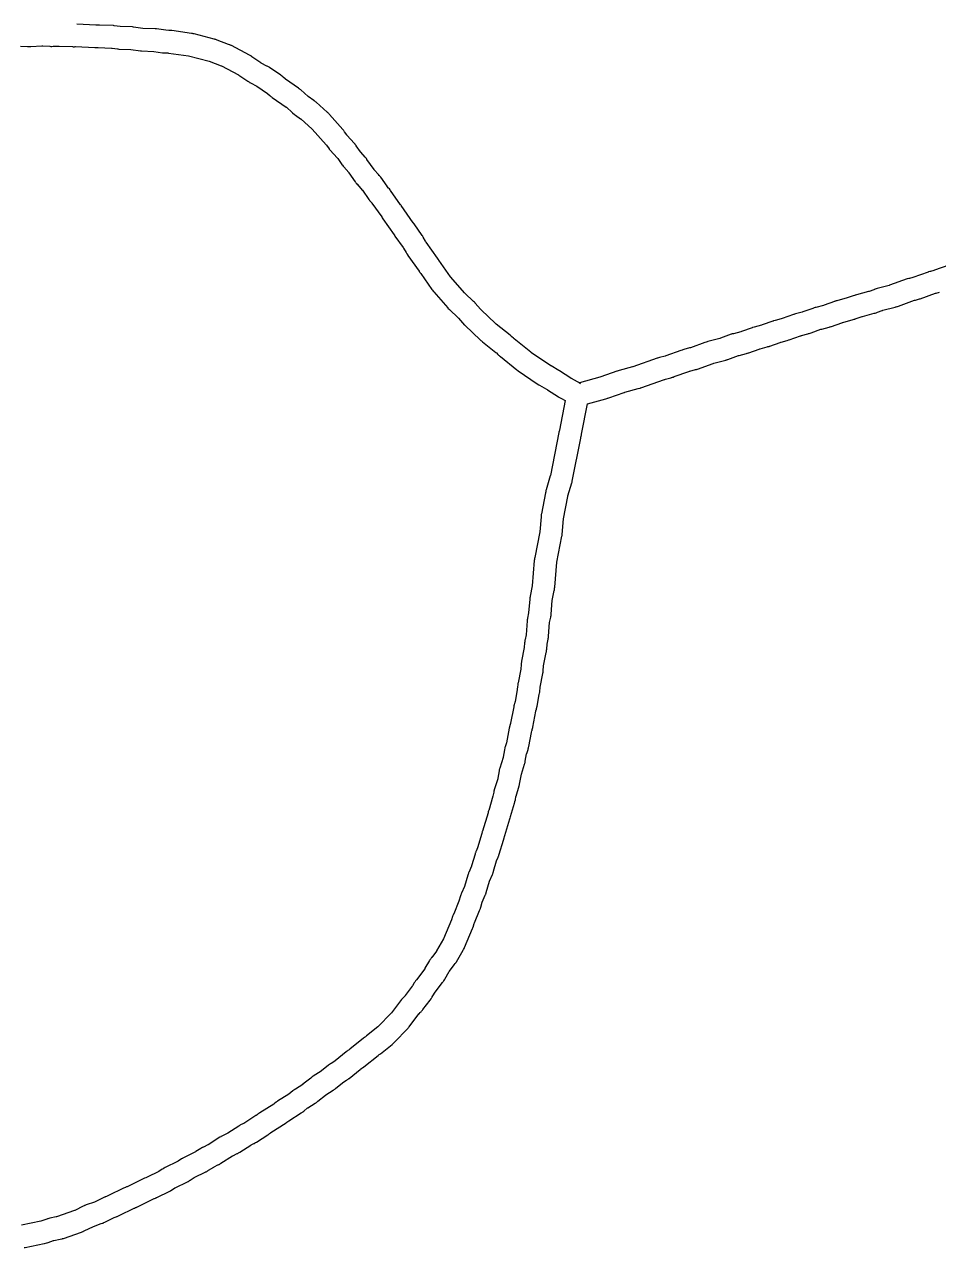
# Model space of a CAD drawing. Extents: x -48 to 255, y 1889 to 2265.
# Drawn here: x 34.3 to 103.2, y 1934.2 to 2026.4 of the extents above; entities that cross this region are included whole.
import ezdxf

# ---------------------------------------------------------------- set-up
doc = ezdxf.new("R2010")
doc.units = 0
doc.layers.get('0').update_dxf_attribs({"linetype": 'CONTINUOUS'})

msp = doc.modelspace()

# ---------------------------------------------------------------- linework, layer by layer
at = {"color": 7}
for points in [[(104.026655, 2008.297013), (102.934641, 2007.909315), (102.87648, 2007.889929), (102.624483, 2007.818852), (102.572773, 2007.805916), (102.482323, 2007.780078), (102.456517, 2007.773627), (101.306349, 2007.366544), (101.054351, 2007.295467), (101.009126, 2007.282532), (100.912192, 2007.256694), (100.886386, 2007.250242), (99.535907, 2006.772082), (99.516387, 2006.76563), (98.611761, 2006.520088), (98.476053, 2006.481317), (98.450248, 2006.474866), (98.405022, 2006.455479), (98.372601, 2006.442543), (98.010749, 2006.313309), (97.952589, 2006.293922), (97.047963, 2006.054841), (96.970415, 2006.035454), (96.963798, 2006.029003), (96.912088, 2006.016067), (96.808702, 2005.977296), (96.427468, 2005.841601), (96.362856, 2005.822214), (95.568077, 2005.602519), (95.522852, 2005.589584), (95.484078, 2005.583132), (95.432368, 2005.570197), (95.406563, 2005.563746), (94.618245, 2005.279432), (94.560084, 2005.260045), (93.991458, 2005.104966), (93.946233, 2005.092031), (93.855782, 2005.066192), (93.752396, 2005.027422), (93.015772, 2004.768957), (92.957611, 2004.74957), (92.466529, 2004.613874), (92.38253, 2004.594487), (92.324369, 2004.581552), (92.30485, 2004.5751), (91.445452, 2004.264942), (91.38084, 2004.245555), (90.922064, 2004.122786), (90.786355, 2004.084015), (90.766836, 2004.077564), (90.760219, 2004.077564), (89.946054, 2003.786789), (89.887893, 2003.767403), (89.351579, 2003.618785), (89.209419, 2003.580014), (89.1899, 2003.573563), (89.183283, 2003.573563), (88.388501, 2003.289253), (88.33034, 2003.269866), (87.774639, 2003.121248), (87.69064, 2003.101861), (87.632479, 2003.082474), (87.61296, 2003.076023), (87.606343, 2003.076023), (86.811565, 2002.791713), (86.753404, 2002.772326), (85.855239, 2002.526783), (85.810014, 2002.513848), (85.719563, 2002.48801), (85.616177, 2002.449239), (84.530627, 2002.068003), (84.472466, 2002.048616), (84.046, 2001.932307), (83.968452, 2001.912921), (83.910291, 2001.893534), (83.806905, 2001.854763), (82.682581, 2001.460604), (82.62442, 2001.441217), (82.204412, 2001.324908), (82.120413, 2001.305521), (82.062252, 2001.286135), (82.042733, 2001.279683), (82.036116, 2001.279683), (80.181629, 2000.627059), (80.162109, 2000.620607), (79.160558, 2000.342759), (79.076559, 2000.323372), (79.018398, 2000.303985), (78.998879, 2000.297533), (78.992262, 2000.297533), (77.771017, 1999.864604), (77.712856, 1999.845217), (76.168527, 1999.425212), (76.252526, 1999.367058), (75.561133, 1999.741832), (75.548231, 1999.748283), (75.515809, 1999.76767), (74.656411, 2000.32337), (74.630606, 2000.342757), (74.604801, 2000.355693), (74.024397, 2000.700586), (74.01778, 2000.707037), (72.563914, 2001.689204), (72.531493, 2001.715043), (72.511973, 2001.727978), (71.245493, 2002.742454), (71.219688, 2002.768292), (71.193882, 2002.787679), (71.077561, 2002.897526), (71.025851, 2002.949219), (71.019235, 2002.95567), (70.974009, 2002.994441), (70.961107, 2003.007377), (70.948204, 2003.020312), (69.89496, 2003.853862), (69.869155, 2003.8797), (69.84335, 2003.899087), (68.751335, 2004.932947), (68.72553, 2004.958786), (68.712628, 2004.978173), (68.312009, 2005.436948), (68.299107, 2005.449884), (68.253882, 2005.495116), (68.189269, 2005.55327), (67.523721, 2006.186509), (67.510819, 2006.205896), (66.476959, 2007.388374), (66.457439, 2007.414212), (65.559271, 2008.667768), (65.559271, 2008.674219), (65.559271, 2008.68067), (65.546369, 2008.700057), (65.513947, 2008.738828), (65.513947, 2008.745279), (65.462237, 2008.816356), (64.609304, 2010.018218), (64.589785, 2010.056989), (64.56398, 2010.089312), (64.38953, 2010.405931), (64.363725, 2010.451163), (64.350822, 2010.477001), (64.318401, 2010.528694), (63.698084, 2011.394552), (63.698084, 2011.401003), (63.691468, 2011.413939), (63.684851, 2011.42039), (63.671948, 2011.446229), (63.639527, 2011.49146), (62.715513, 2012.796709), (62.695994, 2012.829032), (62.683092, 2012.848419), (61.920619, 2013.927511), (61.888197, 2013.972742), (61.836487, 2014.037358), (61.778327, 2014.101973), (61.668489, 2014.231204), (61.661873, 2014.237655), (61.183713, 2014.922588), (61.138488, 2014.987203), (61.125585, 2015.00659), (61.118969, 2015.013041), (61.080195, 2015.058273), (61.028485, 2015.116427), (60.69894, 2015.48474), (60.679421, 2015.510578), (60.149568, 2016.266588), (60.136666, 2016.285975), (60.123763, 2016.305362), (60.104244, 2016.337685), (60.071822, 2016.376456), (60.065205, 2016.382907), (60.013496, 2016.4346), (59.683951, 2016.802913), (59.664431, 2016.828751), (59.341338, 2017.287526), (59.328435, 2017.306913), (59.315532, 2017.3263), (59.296013, 2017.358623), (59.263591, 2017.397393), (59.256975, 2017.403845), (59.207879, 2017.462045), (58.639262, 2018.095285), (58.626359, 2018.12109), (58.458361, 2018.353701), (58.432556, 2018.392475), (58.406751, 2018.424896), (58.367977, 2018.470122), (58.322752, 2018.521831), (57.31474, 2019.659077), (57.295221, 2019.684883), (57.262799, 2019.717304), (57.236994, 2019.749726), (57.204572, 2019.782148), (57.191669, 2019.788765), (57.152895, 2019.827539), (57.139993, 2019.834155), (56.306615, 2020.57655), (56.274193, 2020.608972), (56.241771, 2020.634777), (56.20935, 2020.660582), (56.196447, 2020.667199), (56.170642, 2020.686718), (56.13822, 2020.706237), (55.711753, 2021.00346), (55.156053, 2021.501006), (55.123631, 2021.533428), (55.091209, 2021.559233), (55.052435, 2021.585038), (55.039533, 2021.591655), (55.007111, 2021.611174), (54.981306, 2021.630694), (53.999138, 2022.309167), (53.973333, 2022.328687), (53.824722, 2022.464362), (53.811819, 2022.477265), (53.779397, 2022.50307), (53.70185, 2022.567682), (53.643689, 2022.606456), (52.797214, 2023.194466), (52.764792, 2023.220271), (52.674341, 2023.271981), (52.616181, 2023.304403), (52.609564, 2023.304403), (52.183097, 2023.530562), (52.157292, 2023.543464), (51.478822, 2024.008701), (51.465919, 2024.021604), (51.433497, 2024.041123), (51.420595, 2024.04774), (51.39479, 2024.067259), (51.34308, 2024.099681), (51.330177, 2024.106298), (51.284952, 2024.125817), (49.928011, 2024.843055), (49.921395, 2024.849671), (49.805073, 2024.901381), (49.792171, 2024.907998), (49.721107, 2024.933803), (48.86171, 2025.263348), (48.81, 2025.282867), (48.745388, 2025.308672), (48.725869, 2025.315289), (48.712966, 2025.315289), (48.641903, 2025.334808), (48.635286, 2025.334808), (47.123266, 2025.722508), (47.078041, 2025.73541), (47.045619, 2025.742027), (46.993909, 2025.754929), (46.90991, 2025.761546), (45.443119, 2025.97477), (45.436502, 2025.97477), (45.378341, 2025.981386), (45.352536, 2025.981386), (45.294375, 2025.988003), (45.287759, 2025.988003), (45.210211, 2025.988003), (44.984052, 2026.000906), (44.273272, 2026.09784), (44.189273, 2026.104457), (43.252338, 2026.143231), (42.55448, 2026.240166), (42.534961, 2026.240166), (42.470349, 2026.246782), (41.539875, 2026.285556), (41.100482, 2026.343717), (41.080963, 2026.343717), (41.048541, 2026.350334), (41.022736, 2026.350334), (41.009833, 2026.350334), (39.975973, 2026.389108), (39.950168, 2026.395724), (39.840331, 2026.395724), (39.756332, 2026.395724), (39.749715, 2026.395724), (39.710941, 2026.395724), (38.276459, 2026.453885)], [(34.020438, 2024.803845), (34.543829, 2024.784325), (34.63428, 2024.777709), (34.692441, 2024.777709), (34.71196, 2024.777709), (34.795959, 2024.784325), (35.642335, 2024.815377), (35.706947, 2024.815377), (36.2368, 2024.789572), (36.320799, 2024.782955), (36.37896, 2024.782955), (36.398479, 2024.782955), (36.482478, 2024.789572), (36.928328, 2024.802475), (36.954133, 2024.802475), (37.936301, 2024.763701), (38.007364, 2024.757084), (38.020267, 2024.757084), (38.09133, 2024.757084), (38.149491, 2024.763701), (38.175296, 2024.763701), (39.622701, 2024.699088), (39.64222, 2024.692472), (39.713283, 2024.692472), (39.726186, 2024.692472), (39.784347, 2024.692472), (39.85541, 2024.699088), (39.881215, 2024.699088), (40.876305, 2024.653863), (40.947368, 2024.647247), (41.34799, 2024.589086), (41.367509, 2024.589086), (41.432121, 2024.582469), (42.356131, 2024.543695), (43.066911, 2024.44676), (43.15091, 2024.440144), (44.081384, 2024.40137), (44.721084, 2024.310919), (44.785696, 2024.304303), (44.869695, 2024.297686), (44.953694, 2024.297686), (45.14108, 2024.291069), (45.173501, 2024.284453), (46.704908, 2024.071229), (48.255699, 2023.677069), (49.166786, 2023.321679), (49.179689, 2023.315062), (50.465553, 2022.643053), (50.491358, 2022.623534), (51.169828, 2022.158297), (51.176445, 2022.15168), (51.215219, 2022.125875), (51.247641, 2022.10007), (51.286415, 2022.08055), (51.299317, 2022.073934), (51.363929, 2022.041512), (51.842089, 2021.78303), (52.656255, 2021.227333), (52.68206, 2021.207813), (52.830671, 2021.072138), (52.843574, 2021.059235), (52.875995, 2021.03343), (52.908417, 2021.007625), (52.940839, 2020.98182), (52.953742, 2020.968917), (53.011903, 2020.930143), (54.052224, 2020.206441), (54.071743, 2020.193539), (54.517597, 2019.799378), (54.537116, 2019.773573), (54.672825, 2019.657251), (54.679442, 2019.650635), (54.692344, 2019.644018), (54.750505, 2019.605244), (55.144665, 2019.33386), (55.164185, 2019.31434), (56.023582, 2018.551868), (57.083287, 2017.356466), (57.09619, 2017.33708), (57.218963, 2017.162617), (57.244768, 2017.123846), (57.289993, 2017.059231), (57.29661, 2017.05278), (57.303227, 2017.046328), (57.354936, 2016.988174), (57.923556, 2016.348473), (57.943075, 2016.322635), (58.253234, 2015.889706), (58.266136, 2015.863867), (58.298558, 2015.825097), (58.343783, 2015.760481), (58.3504, 2015.75403), (58.357017, 2015.747579), (58.402242, 2015.695886), (58.770554, 2015.269418), (58.790073, 2015.250032), (59.268233, 2014.571561), (59.281135, 2014.545723), (59.313557, 2014.506952), (59.333077, 2014.481114), (59.37185, 2014.435882), (59.417076, 2014.384189), (59.423692, 2014.377738), (59.798466, 2013.95127), (59.805083, 2013.938335), (60.296165, 2013.240479), (60.315684, 2013.208156), (60.328586, 2013.18877), (60.348106, 2013.162931), (60.38688, 2013.117699), (60.438589, 2013.059545), (60.503201, 2012.988469), (60.522721, 2012.96263), (61.259345, 2011.922308), (61.272248, 2011.902921), (61.28515, 2011.883534), (61.298053, 2011.864147), (61.356214, 2011.780145), (62.202686, 2010.584744), (62.215588, 2010.565357), (62.215588, 2010.558906), (62.228491, 2010.539519), (62.235108, 2010.533068), (62.260913, 2010.494297), (62.260913, 2010.487846), (62.88769, 2009.615526), (62.907209, 2009.583203), (63.101046, 2009.234275), (63.126851, 2009.182582), (63.152656, 2009.143812), (63.223719, 2009.040426), (63.236622, 2009.02749), (64.083097, 2007.832089), (64.083097, 2007.825638), (64.096, 2007.806251), (64.102617, 2007.793315), (64.128422, 2007.760993), (64.128422, 2007.754541), (64.141324, 2007.741606), (64.180098, 2007.683452), (64.199617, 2007.664065), (65.046089, 2006.462202), (65.052706, 2006.449267), (65.09148, 2006.397574), (65.143189, 2006.332958), (65.20135, 2006.268343), (66.238135, 2005.068646), (66.251038, 2005.05571), (66.360875, 2004.952324), (67.026423, 2004.319084), (67.045942, 2004.299697), (67.362552, 2003.937846), (67.388357, 2003.905524), (67.485292, 2003.802138), (67.491908, 2003.795686), (67.55652, 2003.731071), (68.67438, 2002.671364), (68.726089, 2002.619671), (68.777766, 2002.574439), (68.829475, 2002.529207), (68.855281, 2002.516272), (69.856831, 2001.71503), (69.908541, 2001.669798), (70.024863, 2001.559951), (70.076572, 2001.508258), (70.121797, 2001.469487), (70.128414, 2001.463036), (70.212413, 2001.398421), (71.446584, 2000.409792), (71.504745, 2000.358099), (71.511362, 2000.358099), (71.530881, 2000.345163), (71.556686, 2000.319325), (72.991168, 1999.350081), (73.113941, 1999.266079), (73.146363, 1999.246692), (73.682677, 1998.942995), (73.734387, 1998.910672), (73.766808, 1998.891285), (74.587435, 1998.367894), (74.613241, 1998.348507), (74.658466, 1998.316184), (74.665082, 1998.316184), (74.710308, 1998.290346), (74.77492, 1998.251575), (74.813694, 1998.23864), (75.098013, 1998.077099), (74.658621, 1995.847838), (74.652005, 1995.828451), (74.632485, 1995.770297), (74.619583, 1995.705681), (74.612966, 1995.666911), (73.979727, 1992.429636), (73.973111, 1992.4167), (73.662953, 1991.350532), (73.643433, 1991.292377), (73.636817, 1991.272991), (73.623914, 1991.208375), (73.611011, 1991.124373), (73.307305, 1989.534813), (73.294402, 1989.48312), (73.294402, 1989.470184), (73.287785, 1989.450797), (73.281169, 1989.399104), (73.281169, 1989.392653), (73.274552, 1989.30865), (73.177617, 1988.190789), (72.796379, 1986.239378), (72.783477, 1986.187685), (72.783477, 1986.174762), (72.77686, 1986.155379), (72.770243, 1986.103686), (72.770243, 1986.097224), (72.763626, 1986.019685), (72.608564, 1984.119967), (72.453501, 1983.33811), (72.440599, 1983.286417), (72.440599, 1983.273494), (72.427696, 1983.221801), (72.427696, 1983.202418), (72.427696, 1983.195956), (72.42108, 1983.118417), (72.33708, 1982.084557), (72.259533, 1981.683936), (72.24663, 1981.632243), (72.240013, 1981.59992), (72.233397, 1981.567597), (72.233397, 1981.54821), (72.233397, 1981.541759), (72.22678, 1981.464221), (72.142781, 1980.430361), (72.065233, 1980.062048), (72.058616, 1980.029725), (72.052, 1979.978032), (72.039097, 1979.913417), (72.039097, 1979.89403), (72.039097, 1979.887579), (72.03248, 1979.810041), (72.006675, 1979.454651), (71.806355, 1978.427253), (71.795106, 1978.395062), (71.788489, 1978.343369), (71.775587, 1978.278754), (71.775587, 1978.259367), (71.775587, 1978.252916), (71.76897, 1978.175378), (71.743496, 1977.819978), (71.543175, 1976.792579), (71.530272, 1976.760256), (71.523656, 1976.708563), (71.510753, 1976.643948), (71.510753, 1976.624561), (71.510753, 1976.61811), (71.504136, 1976.534107), (71.484617, 1976.288565), (71.310168, 1975.377475), (71.303551, 1975.351637), (71.264777, 1975.228867), (71.251875, 1975.177174), (71.245258, 1975.164239), (71.238641, 1975.131916), (71.225739, 1975.080223), (71.225739, 1975.073772), (71.212836, 1974.996231), (70.973741, 1973.755598), (70.967125, 1973.72976), (70.928351, 1973.594065), (70.908831, 1973.542372), (70.902215, 1973.522985), (70.902215, 1973.516533), (70.889312, 1973.458379), (70.87641, 1973.374377), (70.663186, 1972.288823), (70.572736, 1971.978665), (70.553217, 1971.926972), (70.5466, 1971.901134), (70.520795, 1971.758977), (70.417409, 1971.209739), (70.410792, 1971.177417), (70.165246, 1970.376175), (70.145727, 1970.318021), (70.13911, 1970.292182), (70.126207, 1970.240489), (70.126207, 1970.234038), (70.113305, 1970.1565), (70.009919, 1969.607262), (70.003302, 1969.574939), (69.770692, 1968.812467), (69.718982, 1968.631543), (69.70608, 1968.547541), (69.647919, 1968.263231), (69.324825, 1967.171216), (69.318208, 1967.151829), (69.305306, 1967.119507), (69.298689, 1967.10012), (69.298689, 1967.093669), (69.285787, 1967.035514), (69.285787, 1967.022579), (69.27917, 1967.009643), (69.27917, 1967.003192), (68.859165, 1965.613942), (68.846262, 1965.58162), (68.833359, 1965.529927), (68.81384, 1965.471772), (68.81384, 1965.458837), (68.81384, 1965.452385), (68.490746, 1964.373294), (68.490746, 1964.366843), (68.374425, 1964.101916), (68.367808, 1964.088981), (68.348289, 1964.037288), (68.328769, 1963.985595), (68.315867, 1963.959756), (68.315867, 1963.953305), (68.296348, 1963.875767), (68.031415, 1963.009909), (68.024798, 1962.984071), (67.824477, 1962.512373), (67.804958, 1962.467141), (67.792055, 1962.434818), (67.772536, 1962.389586), (67.772536, 1962.376651), (67.753017, 1962.305574), (67.494535, 1961.459101), (67.274827, 1960.942171), (67.274827, 1960.935719), (67.255308, 1960.896949), (67.242406, 1960.864626), (67.222886, 1960.819394), (67.222886, 1960.806459), (67.203367, 1960.735382), (67.080594, 1960.334761), (66.686434, 1959.397825), (66.673531, 1959.378438), (66.660628, 1959.339668), (66.641109, 1959.300897), (66.628207, 1959.255665), (66.62159, 1959.24273), (66.602071, 1959.184575), (66.602071, 1959.178124), (66.531007, 1958.939043), (65.917152, 1957.4981), (65.393761, 1956.593472), (65.380858, 1956.567634), (65.03193, 1956.102397), (65.01241, 1956.08301), (64.954249, 1956.005472), (64.928444, 1955.973149), (64.896022, 1955.921456), (64.863601, 1955.863302), (64.521133, 1955.281756), (64.501614, 1955.249433), (63.881298, 1954.422345), (63.848876, 1954.390022), (63.823071, 1954.3577), (63.803551, 1954.325377), (63.777746, 1954.293055), (63.745324, 1954.241362), (63.712902, 1954.183207), (63.577194, 1953.957052), (63.557675, 1953.924729), (63.027819, 1953.220412), (63.021202, 1953.21396), (62.775656, 1952.961957), (62.749851, 1952.929634), (62.672303, 1952.826248), (61.999308, 1951.928227), (61.992691, 1951.92161), (60.971757, 1950.861902), (60.125282, 1950.183431), (60.067121, 1950.144657), (60.028347, 1950.118852), (59.983122, 1950.093047), (59.957316, 1950.073528), (59.944414, 1950.060625), (59.892704, 1950.0154), (58.858844, 1949.175389), (58.800683, 1949.136615), (58.755458, 1949.11081), (58.716684, 1949.085005), (58.684262, 1949.065486), (58.65184, 1949.039681), (58.638938, 1949.033064), (58.587228, 1948.987839), (57.740756, 1948.302907), (57.714951, 1948.283388), (57.443567, 1948.11539), (57.43695, 1948.108773), (57.398176, 1948.082968), (57.333564, 1948.037743), (57.326948, 1948.031126), (57.320331, 1948.024509), (57.255719, 1947.972833), (56.732327, 1947.546363), (56.706522, 1947.53346), (56.092667, 1947.1393), (56.047442, 1947.113495), (56.021637, 1947.093975), (55.976412, 1947.061553), (55.969795, 1947.054937), (55.905183, 1947.003227), (55.323634, 1946.53799), (55.310731, 1946.525088), (54.74857, 1946.169698), (54.703344, 1946.143892), (54.625797, 1946.092183), (54.567636, 1946.040473), (54.263929, 1945.801412), (54.251026, 1945.788509), (53.404551, 1945.252195), (53.378746, 1945.239293), (53.333521, 1945.206871), (53.294747, 1945.181066), (53.210748, 1945.116454), (53.197845, 1945.103551), (53.139684, 1945.058326), (53.120165, 1945.045423), (52.066918, 1944.373414), (51.995854, 1944.33464), (51.950629, 1944.302218), (51.892468, 1944.263445), (51.879566, 1944.256828), (51.872949, 1944.250211), (51.814788, 1944.198502), (51.808172, 1944.191885), (51.77575, 1944.172366), (50.858198, 1943.584359), (50.670813, 1943.493908), (50.625588, 1943.474389), (50.599782, 1943.45487), (50.580263, 1943.441967), (50.547841, 1943.429065), (50.483229, 1943.38384), (49.649676, 1942.847522), (49.617255, 1942.83462), (49.268326, 1942.66017), (49.248807, 1942.653554), (49.203581, 1942.627749), (49.145421, 1942.595327), (49.125901, 1942.58871), (49.119285, 1942.582093), (49.048221, 1942.536868), (48.16944, 1941.981171), (48.143635, 1941.961651), (47.827025, 1941.806589), (47.7818, 1941.78707), (47.749378, 1941.76755), (47.742762, 1941.76755), (47.697536, 1941.741745), (47.632924, 1941.69652), (47.258148, 1941.46391), (47.232342, 1941.44439), (46.366484, 1941.017924), (46.321258, 1940.998405), (46.263098, 1940.965983), (46.243578, 1940.959366), (46.236962, 1940.952749), (46.172349, 1940.907524), (45.907417, 1940.733075), (45.874995, 1940.713555), (44.938056, 1940.254779), (44.860508, 1940.216006), (44.802347, 1940.1902), (44.782828, 1940.177298), (44.776211, 1940.170681), (44.705148, 1940.125456), (44.446666, 1939.963909), (43.574346, 1939.530978), (43.535572, 1939.518075), (43.516053, 1939.511459), (43.470828, 1939.491939), (43.464211, 1939.491939), (43.380212, 1939.459518), (43.3156, 1939.427096), (42.074968, 1938.813241), (42.055448, 1938.806624), (42.035929, 1938.800007), (42.01641, 1938.793391), (41.971185, 1938.773871), (41.932411, 1938.760969), (41.793791, 1938.694802), (40.66947, 1938.145562), (40.507923, 1938.087401), (40.430375, 1938.061596), (40.391601, 1938.042077), (40.378699, 1938.03546), (40.314087, 1938.003038), (39.603307, 1937.65411), (38.97653, 1937.440886), (38.886079, 1937.402112), (38.853657, 1937.38921), (38.834138, 1937.376307), (38.75659, 1937.337533), (38.123352, 1937.020924), (38.103832, 1937.014307), (36.753353, 1936.542606), (36.727548, 1936.535989), (36.242927, 1936.432603), (36.171863, 1936.4197), (36.094316, 1936.400181), (36.068511, 1936.393564), (36.003898, 1936.374045), (35.564509, 1936.218983), (34.09126, 1935.915276)], [(34.311284, 1934.228026), (34.330803, 1934.234642), (34.369577, 1934.241259), (35.823443, 1934.538482), (35.849248, 1934.538482), (36.017246, 1934.577255), (36.043051, 1934.583872), (36.101212, 1934.603391), (36.107829, 1934.603391), (36.514912, 1934.752003), (36.540717, 1934.758619), (37.018876, 1934.855554), (37.180423, 1934.894328), (37.199942, 1934.900945), (37.258103, 1934.920464), (37.26472, 1934.920464), (38.634583, 1935.392162), (38.679808, 1935.411682), (38.731518, 1935.431201), (38.76394, 1935.444103), (38.783459, 1935.457006), (38.835169, 1935.482811), (39.526565, 1935.825275), (40.101649, 1936.032047), (40.224422, 1936.070821), (40.263196, 1936.083724), (40.30197, 1936.096626), (40.321489, 1936.109529), (40.37965, 1936.135334), (40.392553, 1936.141951), (41.09041, 1936.490876), (41.155022, 1936.516681), (41.23257, 1936.536201), (41.277795, 1936.55572), (41.316569, 1936.568623), (41.458729, 1936.639686), (42.589514, 1937.195387), (42.615319, 1937.202003), (42.634838, 1937.20862), (42.699451, 1937.234425), (42.738224, 1937.247328), (42.776998, 1937.266847), (42.789901, 1937.273464), (42.854513, 1937.305886), (44.108068, 1937.919741), (44.12097, 1937.926357), (44.198518, 1937.952163), (44.237292, 1937.965065), (44.282517, 1937.984584), (44.289134, 1937.991201), (44.347295, 1938.017006), (44.353912, 1938.023623), (45.245615, 1938.463015), (45.329614, 1938.50824), (45.672082, 1938.721464), (45.697887, 1938.740983), (46.6219, 1939.193298), (46.667125, 1939.212817), (46.738189, 1939.251591), (46.744805, 1939.258208), (46.764325, 1939.27111), (46.80955, 1939.303532), (47.132644, 1939.503853), (47.158449, 1939.523372), (47.94677, 1939.911071), (47.979191, 1939.923974), (48.024417, 1939.943493), (48.069642, 1939.969298), (48.127803, 1940.00172), (48.147322, 1940.008337), (48.153939, 1940.014954), (48.186361, 1940.034473), (48.212166, 1940.053992), (48.5934, 1940.293087), (48.619206, 1940.312606), (48.916428, 1940.454766), (48.935947, 1940.461383), (48.981172, 1940.487188), (49.013594, 1940.500091), (49.05882, 1940.525896), (49.065436, 1940.532512), (49.084956, 1940.545415), (49.130181, 1940.577837), (50.008962, 1941.133538), (50.041384, 1941.153057), (50.364478, 1941.308119), (50.409703, 1941.327639), (50.435508, 1941.347158), (50.455027, 1941.36006), (50.551962, 1941.418221), (51.385511, 1941.954535), (51.417933, 1941.967438), (51.618254, 1942.070824), (51.657028, 1942.083726), (51.663645, 1942.090343), (51.741192, 1942.135568), (51.812256, 1942.180793), (52.684576, 1942.736494), (52.729801, 1942.762299), (52.755606, 1942.781819), (52.800831, 1942.81424), (52.865443, 1942.86595), (52.865443, 1942.872567), (52.884963, 1942.885469), (52.897865, 1942.892086), (54.067421, 1943.641636), (54.112646, 1943.667441), (54.138451, 1943.686961), (54.183677, 1943.719383), (54.248289, 1943.771092), (54.254905, 1943.777709), (54.267808, 1943.784326), (55.198282, 1944.378797), (55.204899, 1944.385414), (55.243673, 1944.411219), (55.276095, 1944.430738), (55.314869, 1944.46316), (55.321485, 1944.469777), (55.379646, 1944.515002), (55.676869, 1944.754096), (55.696388, 1944.766999), (56.252089, 1945.115928), (56.264991, 1945.122544), (56.303765, 1945.14835), (56.336187, 1945.167869), (56.374961, 1945.200291), (56.381578, 1945.206907), (56.439738, 1945.252133), (56.446355, 1945.258749), (57.027901, 1945.723986), (57.040803, 1945.736889), (57.596504, 1946.085818), (57.609407, 1946.092434), (57.64818, 1946.11824), (57.680602, 1946.137759), (57.719376, 1946.163564), (57.725993, 1946.170181), (57.73261, 1946.176797), (57.784319, 1946.222023), (58.314172, 1946.648489), (58.339977, 1946.668008), (58.611361, 1946.836007), (58.617978, 1946.842623), (58.656752, 1946.868428), (58.689174, 1946.887948), (58.727947, 1946.92037), (58.734564, 1946.926986), (58.787862, 1946.965727), (58.794478, 1946.972344), (59.628031, 1947.650814), (59.653836, 1947.670333), (59.686258, 1947.689853), (59.725032, 1947.709372), (59.731649, 1947.715989), (59.770423, 1947.741794), (59.809197, 1947.767599), (59.906131, 1947.845147), (59.912748, 1947.851764), (60.99184, 1948.711161), (61.017645, 1948.736966), (61.075806, 1948.769388), (61.159805, 1948.827549), (62.051509, 1949.54479), (62.148444, 1949.628789), (62.15506, 1949.641692), (62.20677, 1949.693401), (62.213387, 1949.700018), (63.195551, 1950.714491), (63.221356, 1950.740296), (63.253778, 1950.772718), (63.279583, 1950.80514), (63.292485, 1950.824659), (63.324907, 1950.863433), (63.331524, 1950.876336), (64.061687, 1951.839116), (64.07459, 1951.858635), (64.16504, 1951.949096), (64.184559, 1951.968483), (64.229785, 1952.007253), (64.25559, 1952.039576), (64.288012, 1952.071899), (64.313817, 1952.097737), (64.326719, 1952.117124), (64.359141, 1952.162355), (64.365758, 1952.168807), (64.902075, 1952.886047), (64.979623, 1952.982972), (65.005428, 1953.021743), (65.03785, 1953.073436), (65.057369, 1953.105758), (65.070272, 1953.131597), (65.20598, 1953.357752), (65.2255, 1953.390075), (65.845816, 1954.210702), (65.871621, 1954.243024), (65.904043, 1954.275347), (65.923562, 1954.30767), (65.930179, 1954.320605), (65.949698, 1954.346443), (65.98212, 1954.398136), (66.001639, 1954.436907), (66.014542, 1954.456294), (66.357009, 1955.03784), (66.376529, 1955.070163), (66.725457, 1955.5354), (66.803005, 1955.632325), (66.82881, 1955.664647), (66.854615, 1955.703418), (66.861232, 1955.716354), (66.874135, 1955.735741), (66.893654, 1955.774511), (67.3912, 1956.640369), (67.404103, 1956.653305), (67.423622, 1956.692075), (67.468847, 1956.782539), (67.494653, 1956.847154), (68.108508, 1958.275174), (68.128027, 1958.320406), (68.173252, 1958.462562), (68.179869, 1958.481949), (68.231578, 1958.669338), (68.244481, 1958.70166), (68.638641, 1959.632135), (68.703253, 1959.793675), (68.70987, 1959.806611), (68.729389, 1959.877687), (68.845711, 1960.278308), (69.065419, 1960.788777), (69.084938, 1960.834008), (69.097841, 1960.866331), (69.11736, 1960.918024), (69.11736, 1960.924475), (69.130263, 1960.956798), (69.136879, 1960.995568), (69.395361, 1961.842042), (69.608584, 1962.358972), (69.634389, 1962.410665), (69.647292, 1962.436503), (69.660195, 1962.488196), (69.660195, 1962.494647), (69.686, 1962.572185), (69.686, 1962.591572), (69.925094, 1963.379891), (69.925094, 1963.386342), (70.047867, 1963.670652), (70.067387, 1963.722345), (70.080289, 1963.748183), (70.099808, 1963.799876), (70.119328, 1963.877414), (70.442422, 1964.943583), (70.449038, 1964.96297), (70.455655, 1965.00174), (70.462272, 1965.014676), (70.462272, 1965.027612), (70.468888, 1965.034063), (70.468888, 1965.040514), (70.468888, 1965.046966), (70.921203, 1966.552525), (70.92782, 1966.571911), (70.940722, 1966.604234), (70.960242, 1966.688236), (70.966858, 1966.714075), (71.270565, 1967.72855), (71.283468, 1967.754388), (71.29637, 1967.806081), (71.309273, 1967.857774), (71.335078, 1967.974083), (71.335078, 1967.987018), (71.380303, 1968.2261), (71.38692, 1968.251938), (71.626015, 1969.046718), (71.632631, 1969.066105), (71.645534, 1969.117798), (71.658436, 1969.169491), (71.684242, 1969.285799), (71.684242, 1969.298735), (71.807015, 1969.919051), (72.033174, 1970.6686), (72.052693, 1970.720293), (72.05931, 1970.746131), (72.072212, 1970.804285), (72.085115, 1970.888288), (72.188501, 1971.437526), (72.195117, 1971.469849), (72.292052, 1971.786468), (72.311571, 1971.844622), (72.318188, 1971.87046), (72.331091, 1971.922153), (72.331091, 1971.928605), (72.337707, 1971.954443), (72.344324, 1972.006136), (72.544645, 1973.052919), (72.551262, 1973.085242), (72.583683, 1973.188628), (72.596586, 1973.214466), (72.609489, 1973.266159), (72.616105, 1973.291997), (72.629008, 1973.350152), (72.641608, 1973.432521), (72.641608, 1973.451908), (72.874218, 1974.673153), (72.880835, 1974.698991), (72.919609, 1974.8153), (72.926225, 1974.834687), (72.939128, 1974.88638), (72.945745, 1974.912218), (72.958647, 1974.970372), (72.97155, 1975.054375), (73.139548, 1975.920232), (73.159067, 1976.010696), (73.165684, 1976.036534), (73.172301, 1976.094688), (73.178917, 1976.178691), (73.204723, 1976.437156), (73.204723, 1976.469479), (73.404084, 1977.496884), (73.416986, 1977.548577), (73.423603, 1977.580899), (73.43022, 1977.632593), (73.43022, 1977.639044), (73.436837, 1977.716582), (73.462642, 1978.071971), (73.662962, 1979.09937), (73.675865, 1979.131692), (73.682482, 1979.183385), (73.689098, 1979.215708), (73.695715, 1979.267401), (73.695715, 1979.273852), (73.702332, 1979.35139), (73.728137, 1979.70678), (73.805685, 1980.081554), (73.812302, 1980.107392), (73.818918, 1980.159085), (73.825535, 1980.191408), (73.832152, 1980.243101), (73.832152, 1980.249552), (73.838768, 1980.314167), (73.838768, 1980.327103), (73.922767, 1981.354501), (74.006767, 1981.761584), (74.019669, 1981.826201), (74.026286, 1981.845584), (74.032903, 1981.897277), (74.032903, 1981.903738), (74.039519, 1981.968355), (74.039519, 1981.981277), (74.121335, 1983.00219), (74.269946, 1983.771124), (74.276563, 1983.790507), (74.283179, 1983.835739), (74.289796, 1983.874509), (74.296413, 1983.91974), (74.296413, 1983.932663), (74.30303, 1984.00374), (74.30303, 1984.010202), (74.464576, 1985.896997), (74.845814, 1987.85487), (74.858717, 1987.906563), (74.865334, 1987.938872), (74.87195, 1987.990565), (74.87195, 1987.997026), (74.968885, 1989.153657), (74.968885, 1989.160109), (75.291979, 1990.859517), (75.298596, 1990.891839), (75.589367, 1991.874006), (75.595983, 1991.886942), (75.608886, 1991.938635), (75.615503, 1991.951571), (75.628405, 1992.009725), (75.628405, 1992.016176), (76.261644, 1995.259913), (76.274547, 1995.318067), (76.281163, 1995.343905), (76.28778, 1995.356841), (76.28778, 1995.363292), (76.28778, 1995.376228), (76.326554, 1995.498997), (76.333171, 1995.524836), (76.333171, 1995.537771), (76.777049, 1997.831624), (78.153377, 1998.21286), (78.237376, 1998.232247), (78.289052, 1998.251633), (78.314857, 1998.258085), (78.392405, 1998.290407), (79.542577, 1998.691028), (79.55548, 1998.697479), (79.600705, 1998.710415), (80.602256, 1998.988264), (80.757318, 1999.027034), (80.783124, 1999.033486), (80.802643, 1999.039937), (82.586053, 1999.673176), (82.598956, 1999.679627), (82.644181, 1999.692563), (83.064187, 1999.808872), (83.109412, 1999.821807), (83.141834, 1999.828259), (83.180608, 1999.841194), (83.200127, 1999.847645), (83.225932, 1999.854097), (83.30348, 1999.886419), (84.4278, 2000.280579), (84.473026, 2000.293514), (84.492545, 2000.299965), (84.912553, 2000.416274), (84.957779, 2000.42921), (84.9902, 2000.435661), (85.054813, 2000.455048), (85.074332, 2000.461499), (85.080949, 2000.461499), (86.237579, 2000.875043), (86.250481, 2000.881495), (86.295706, 2000.89443), (87.193875, 2001.139973), (87.2391, 2001.152908), (87.271522, 2001.15936), (87.336134, 2001.172295), (87.355653, 2001.178747), (87.36227, 2001.178747), (88.150587, 2001.469521), (88.195813, 2001.482457), (88.215332, 2001.488908), (88.771033, 2001.637526), (88.809806, 2001.643977), (88.84858, 2001.656913), (88.913192, 2001.6763), (88.932712, 2001.682751), (88.939328, 2001.682751), (89.727649, 2001.967061), (89.772875, 2001.979997), (89.792394, 2001.986448), (90.328708, 2002.135066), (90.373933, 2002.148001), (90.406355, 2002.154453), (90.464516, 2002.167388), (90.490321, 2002.17384), (90.50984, 2002.186775), (91.304619, 2002.471089), (91.343393, 2002.484024), (91.369198, 2002.490476), (91.82797, 2002.613245), (91.963679, 2002.652016), (91.983198, 2002.658467), (91.989815, 2002.658467), (92.842748, 2002.962164), (92.887973, 2002.9751), (92.907493, 2002.981551), (93.398578, 2003.117246), (93.443803, 2003.130182), (93.476225, 2003.136633), (93.553773, 2003.162472), (93.560389, 2003.162472), (93.637937, 2003.194794), (94.374565, 2003.453259), (94.387468, 2003.45971), (94.432693, 2003.472646), (95.001316, 2003.627725), (95.046541, 2003.640661), (95.078963, 2003.647112), (95.143575, 2003.666499), (95.163095, 2003.67295), (95.169711, 2003.67295), (95.951568, 2003.950799), (95.996793, 2003.963735), (96.016312, 2003.970186), (96.811094, 2004.189881), (96.888642, 2004.209267), (96.946803, 2004.228654), (96.966322, 2004.235106), (97.489714, 2004.41603), (97.509233, 2004.422481), (98.394475, 2004.661562), (98.433249, 2004.668014), (98.472023, 2004.680949), (98.530184, 2004.700336), (98.549703, 2004.706787), (98.633702, 2004.73911), (98.995553, 2004.868344), (99.008456, 2004.874796), (99.053681, 2004.887731), (99.977694, 2005.133274), (100.016468, 2005.139725), (100.055242, 2005.152661), (100.119854, 2005.172048), (100.139374, 2005.178499), (100.216921, 2005.210822), (101.438167, 2005.64375), (101.451069, 2005.650202), (101.496294, 2005.663137), (101.800001, 2005.740675), (101.864613, 2005.760062), (103.008324, 2006.167144), (103.027844, 2006.173596), (103.066617, 2006.186531), (103.318615, 2006.257608)]]:
    msp.add_lwpolyline(points, dxfattribs=at)

doc.saveas('drawing.dxf')
